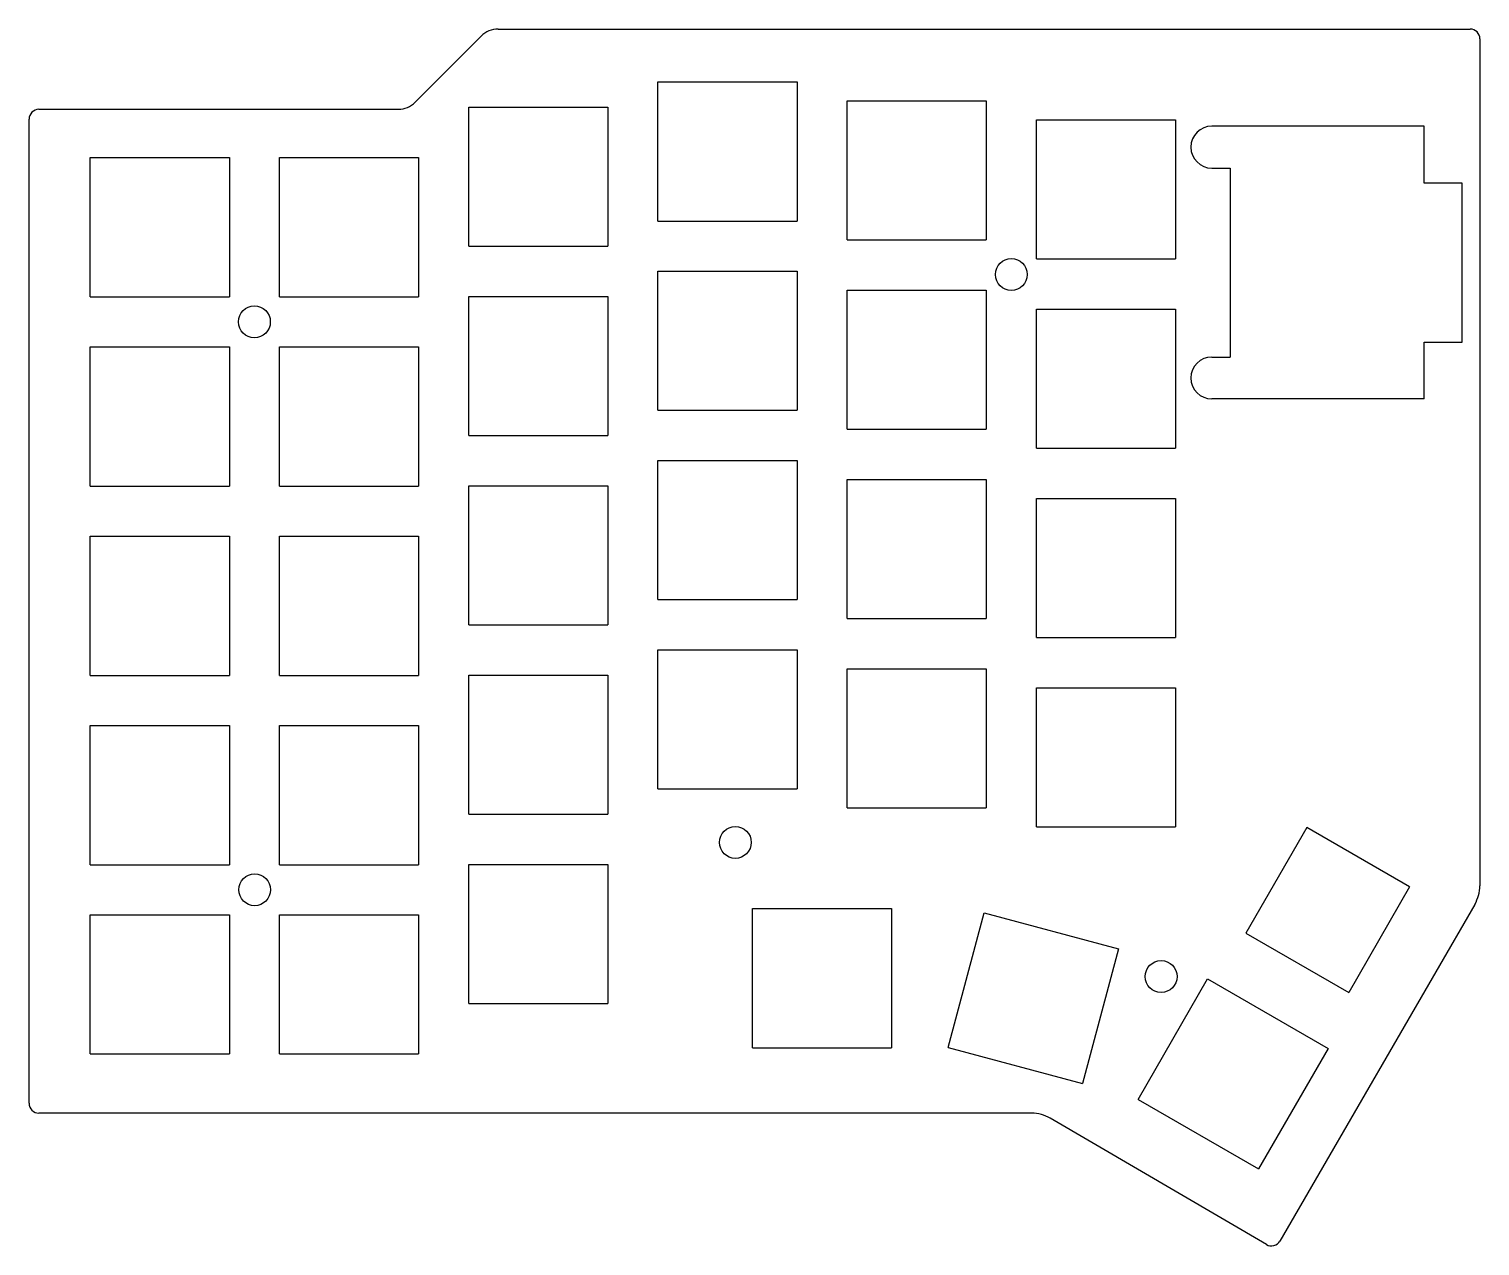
# Model space of a CAD drawing. Extents: x 78 to 224, y -161 to -38.
import ezdxf

# ---------------------------------------------------------------- set-up
doc = ezdxf.new("R2010")
doc.units = 0
doc.layers.add('BLACK', color=7, linetype='CONTINUOUS')

msp = doc.modelspace()

# ---------------------------------------------------------------- linework, layer by layer
at = {"layer": 'BLACK', "linetype": 'CONTINUOUS'}
for p, q in [((117.156, -45.6854), (123.789, -39.0253)), ((125.495, -38.3168), (223.345, -38.3168)), ((224.345, -39.3168), (224.345, -124.533)), ((141.59, -57.6349), (141.59, -43.6349)), ((141.59, -43.6349), (155.59, -43.6349)), ((155.59, -43.6349), (155.59, -57.6349)), ((79.271, -46.394), (115.45, -46.394)), ((122.54, -60.1749), (122.54, -46.1749)), ((122.54, -46.1749), (136.54, -46.1749)), ((136.54, -46.1749), (136.54, -60.1749)), ((160.64, -59.5399), (160.64, -45.5399)), ((160.64, -45.5399), (174.64, -45.5399)), ((174.64, -45.5399), (174.64, -59.5399)), ((78.271, -146.409), (78.271, -47.394)), ((179.69, -61.4449), (179.69, -47.4449)), ((179.69, -47.4449), (193.69, -47.4449)), ((193.69, -47.4449), (193.69, -61.4449)), ((218.72, -48.0899), (197.35, -48.0899)), ((218.72, -53.8149), (218.72, -48.0899)), ((84.44, -65.2549), (84.44, -51.2549)), ((84.44, -51.2549), (98.44, -51.2549)), ((98.44, -51.2549), (98.44, -65.2549)), ((103.49, -65.2549), (103.49, -51.2549)), ((103.49, -51.2549), (117.49, -51.2549)), ((117.49, -51.2549), (117.49, -65.2549)), ((197.35, -52.3099), (199.21, -52.3099)), ((199.21, -52.3099), (199.21, -71.3199)), ((222.565, -53.8149), (218.72, -53.8149)), ((222.565, -69.8149), (222.565, -53.8149)), ((141.59, -57.6349), (155.59, -57.6349)), ((160.64, -59.5399), (174.64, -59.5399)), ((122.54, -60.1749), (136.54, -60.1749)), ((141.59, -76.6849), (141.59, -62.6849)), ((141.59, -62.6849), (155.59, -62.6849)), ((155.59, -62.6849), (155.59, -76.6849)), ((179.69, -61.4449), (193.69, -61.4449)), ((84.44, -65.2549), (98.44, -65.2549)), ((103.49, -65.2549), (117.49, -65.2549)), ((122.54, -79.2249), (122.54, -65.2249)), ((122.54, -65.2249), (136.54, -65.2249)), ((136.54, -65.2249), (136.54, -79.2249)), ((160.64, -78.5899), (160.64, -64.5899)), ((160.64, -64.5899), (174.64, -64.5899)), ((174.64, -64.5899), (174.64, -78.5899)), ((179.69, -80.4949), (179.69, -66.4949)), ((179.69, -66.4949), (193.69, -66.4949)), ((193.69, -66.4949), (193.69, -80.4949)), ((218.72, -69.8149), (222.565, -69.8149)), ((218.72, -75.5399), (218.72, -69.8149)), ((84.44, -84.3049), (84.44, -70.3049)), ((84.44, -70.3049), (98.44, -70.3049)), ((98.44, -70.3049), (98.44, -84.3049)), ((103.49, -84.3049), (103.49, -70.3049)), ((103.49, -70.3049), (117.49, -70.3049)), ((117.49, -70.3049), (117.49, -84.3049)), ((197.35, -71.3199), (199.21, -71.3199)), ((218.72, -75.5399), (197.35, -75.5399)), ((141.59, -76.6849), (155.59, -76.6849)), ((160.64, -78.5899), (174.64, -78.5899)), ((122.54, -79.2249), (136.54, -79.2249)), ((141.59, -95.7349), (141.59, -81.7349)), ((141.59, -81.7349), (155.59, -81.7349)), ((155.59, -81.7349), (155.59, -95.7349)), ((179.69, -80.4949), (193.69, -80.4949)), ((84.44, -84.3049), (98.44, -84.3049)), ((103.49, -84.3049), (117.49, -84.3049)), ((122.54, -98.2749), (122.54, -84.2749)), ((122.54, -84.2749), (136.54, -84.2749)), ((136.54, -84.2749), (136.54, -98.2749)), ((160.64, -97.6399), (160.64, -83.6399)), ((160.64, -83.6399), (174.64, -83.6399)), ((174.64, -83.6399), (174.64, -97.6399)), ((179.69, -99.5449), (179.69, -85.5449)), ((179.69, -85.5449), (193.69, -85.5449)), ((193.69, -85.5449), (193.69, -99.5449)), ((84.44, -103.355), (84.44, -89.3549)), ((84.44, -89.3549), (98.44, -89.3549)), ((98.44, -89.3549), (98.44, -103.355)), ((103.49, -103.355), (103.49, -89.3549)), ((103.49, -89.3549), (117.49, -89.3549)), ((117.49, -89.3549), (117.49, -103.355)), ((141.59, -95.7349), (155.59, -95.7349)), ((160.64, -97.6399), (174.64, -97.6399)), ((122.54, -98.2749), (136.54, -98.2749)), ((141.59, -114.785), (141.59, -100.785)), ((141.59, -100.785), (155.59, -100.785)), ((155.59, -100.785), (155.59, -114.785)), ((179.69, -99.5449), (193.69, -99.5449)), ((84.44, -103.355), (98.44, -103.355)), ((103.49, -103.355), (117.49, -103.355)), ((122.54, -117.325), (122.54, -103.325)), ((122.54, -103.325), (136.54, -103.325)), ((136.54, -103.325), (136.54, -117.325)), ((160.64, -116.69), (160.64, -102.69)), ((160.64, -102.69), (174.64, -102.69)), ((174.64, -102.69), (174.64, -116.69)), ((179.69, -118.595), (179.69, -104.595)), ((179.69, -104.595), (193.69, -104.595)), ((193.69, -104.595), (193.69, -118.595)), ((84.44, -122.405), (84.44, -108.405)), ((84.44, -108.405), (98.44, -108.405)), ((98.44, -108.405), (98.44, -122.405)), ((103.49, -122.405), (103.49, -108.405)), ((103.49, -108.405), (117.49, -108.405)), ((117.49, -108.405), (117.49, -122.405)), ((141.59, -114.785), (155.59, -114.785)), ((160.64, -116.69), (174.64, -116.69)), ((122.54, -117.325), (136.54, -117.325)), ((179.69, -118.595), (193.69, -118.595)), ((206.905, -118.672), (200.78, -129.281)), ((217.254, -124.647), (206.905, -118.672)), ((84.44, -122.405), (98.44, -122.405)), ((103.49, -122.405), (117.49, -122.405)), ((122.54, -136.375), (122.54, -122.375)), ((122.54, -122.375), (136.54, -122.375)), ((136.54, -122.375), (136.54, -136.375)), ((217.254, -124.647), (211.129, -135.256)), ((151.115, -140.82), (151.115, -126.82)), ((151.115, -126.82), (165.115, -126.82)), ((165.115, -126.82), (165.115, -140.82)), ((223.843, -126.398), (204.202, -160.276)), ((84.44, -141.455), (84.44, -127.455)), ((84.44, -127.455), (98.44, -127.455)), ((98.44, -127.455), (98.44, -141.455)), ((103.49, -141.455), (103.49, -127.455)), ((103.49, -127.455), (117.49, -127.455)), ((117.49, -127.455), (117.49, -141.455)), ((170.802, -140.789), (174.425, -127.266)), ((174.425, -127.266), (187.948, -130.889)), ((200.78, -129.281), (211.129, -135.256)), ((187.948, -130.889), (184.325, -144.412)), ((189.93, -146.024), (196.93, -133.9)), ((196.93, -133.9), (209.054, -140.9)), ((122.54, -136.375), (136.54, -136.375)), ((84.44, -141.455), (98.44, -141.455)), ((103.49, -141.455), (117.49, -141.455)), ((151.115, -140.82), (165.115, -140.82)), ((170.802, -140.789), (184.325, -144.412)), ((209.054, -140.9), (202.054, -153.024)), ((189.93, -146.024), (202.054, -153.024)), ((179.22, -147.409), (79.271, -147.409)), ((202.837, -160.636), (181.083, -147.914))]:
    msp.add_line(p, q, dxfattribs=at)
at = {"layer": 'BLACK'}
for centre in [(177.165, -63.0174), (100.965, -67.7799), (149.384, -120.167), (100.99, -124.93), (192.246, -133.661)]:
    msp.add_circle(centre, 1.6, dxfattribs=at)
for centre, radius, start, end in [((125.495, -40.724), 2.4073, 90, 135.117), ((223.345, -39.3168), 1, 0, 90), ((79.271, -47.394), 1, 90, 180), ((115.45, -43.9867), 2.4072, -90, -44.8829), ((197.35, -50.1999), 2.11, -270, -90), ((197.35, -73.4299), 2.11, 90, 270), ((219.638, -124.267), 4.7145, -26.8717, -3.23216), ((79.271, -146.409), 1, 180, 270), ((179.22, -151.1), 3.6907, 59.6793, 90), ((203.34, -159.776), 0.9962, -120.321, -30.1038)]:
    msp.add_arc(centre, radius, start, end, dxfattribs=at)

doc.saveas('drawing.dxf')
